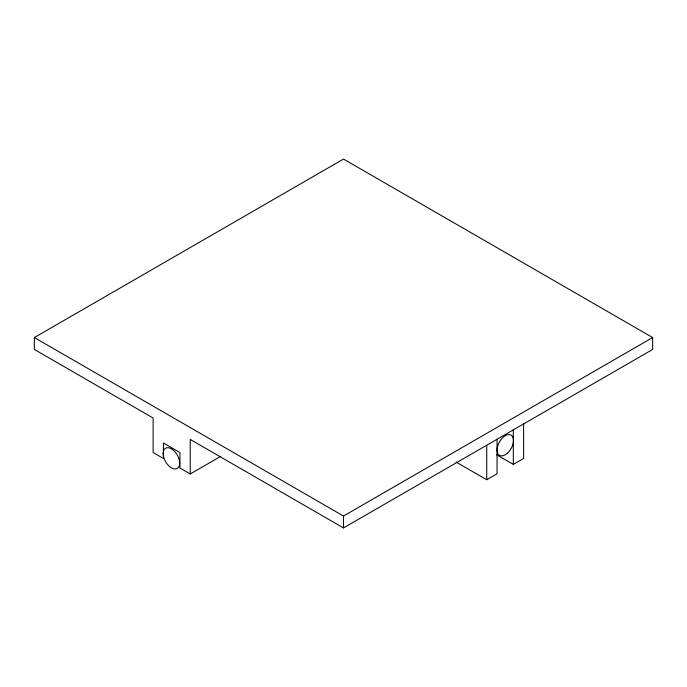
<?xml version="1.0" encoding="UTF-8"?>
<svg xmlns="http://www.w3.org/2000/svg" width="687" height="687" viewBox="0 0 687 687"><rect width="100%" height="100%" fill="white"/><g stroke="black" fill="none" stroke-linecap="round" stroke-linejoin="round"><path stroke-width="1.03" d="M34.35 337.549L343.5 159.066L652.65 337.549L652.65 349.451L343.5 527.934L190.239 439.448L190.239 473.961L179.934 468.01L179.934 452.535L163.446 443.021L163.446 458.487L153.141 452.535L153.141 418.031L34.35 349.451L34.35 337.549L343.5 516.04L652.65 337.549M190.239 473.961L220.733 456.348M456.091 462.05L486.739 479.749L497.044 473.798L497.044 439.285M496.589 454.742L513.318 464.395L523.623 458.452L523.623 423.939M513.318 429.89L513.318 464.395M486.739 445.236L486.739 479.749M343.5 516.04L343.5 527.934M163.162 453.566A11.662 6.733 60 0 0 175.529 468.946A11.662 6.733 60 0 0 175.529 452.458A11.662 6.733 60 0 0 163.162 453.566M507.418 453.197A11.662 6.733 -60 0 0 511.119 435.137A11.662 6.733 -60 0 0 497.328 447.374A11.662 6.733 -60 0 0 507.418 453.197"/></g></svg>
